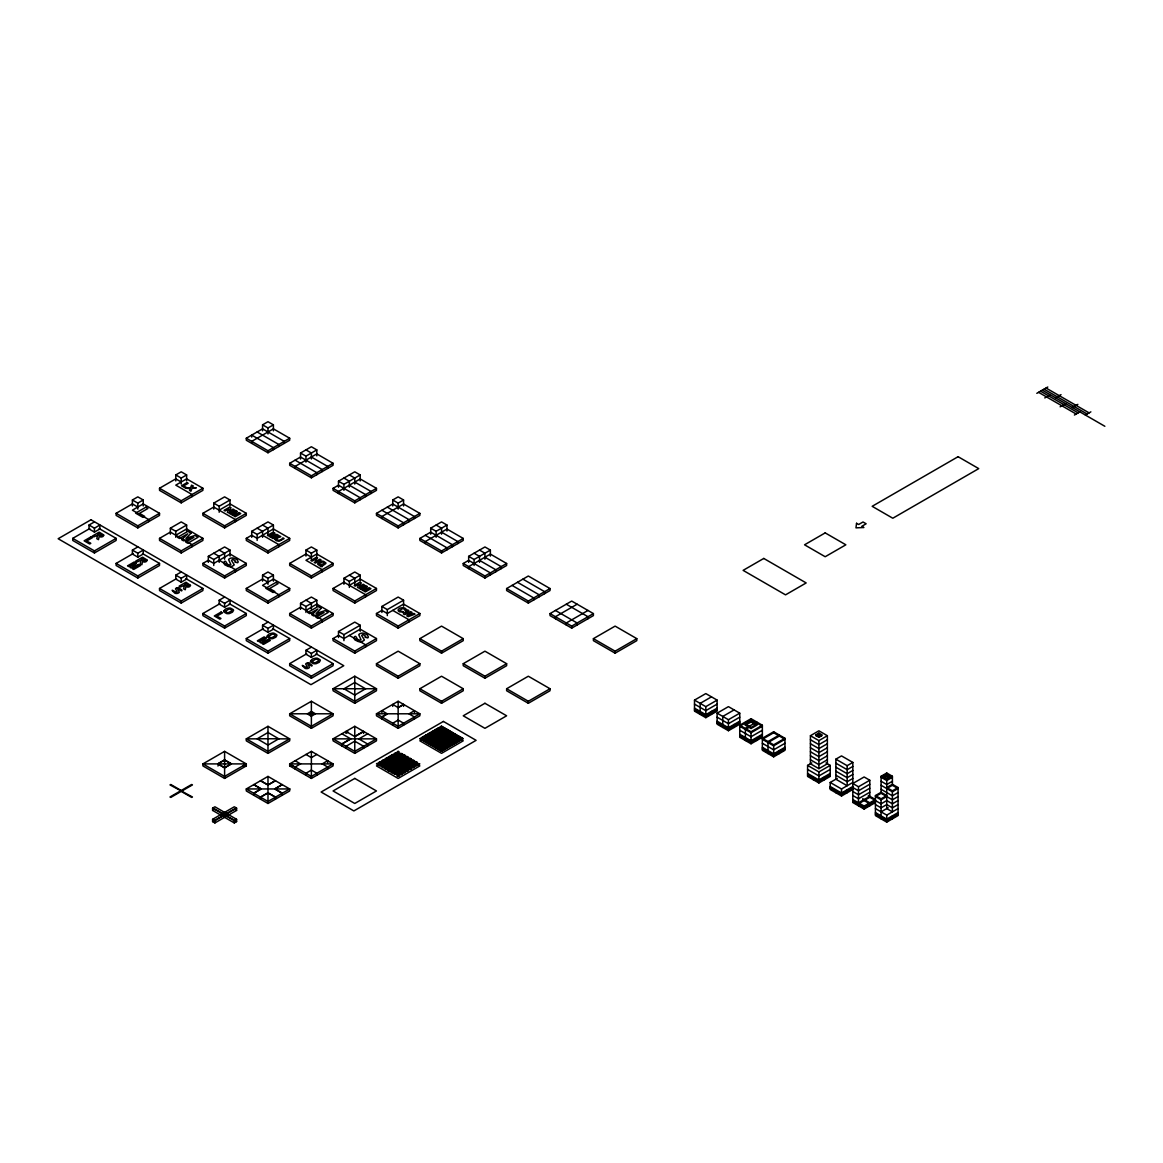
<?xml version="1.0" encoding="UTF-8"?>
<svg xmlns="http://www.w3.org/2000/svg" width="1163" height="1163" viewBox="0 0 1163 1163"><rect width="100%" height="100%" fill="white"/><g stroke="black" fill="none" stroke-linecap="round" stroke-linejoin="round"><path stroke-width="1.5" d="M219.952 603.67L202.9 613.512L202.9 615.605L224.604 628.122L246.294 615.605L246.294 613.512L229.256 603.67M219.182 562.369L219.182 556.35L213.759 553.225M263.347 628.718L246.294 638.56L246.294 640.653L267.984 653.17L289.689 640.653L289.689 638.56L272.636 628.718M262.562 537.321L262.562 531.302L257.139 528.176M306.727 653.78L289.689 663.622L289.689 665.701L311.379 678.233L333.069 665.701L333.069 663.622L316.031 653.78M89.013 525.036L94.436 528.176L99.858 525.036L99.858 528.961L94.436 532.102L89.013 528.961L89.013 525.036L94.436 521.911M132.393 506.007L132.393 499.988L137.816 496.863L143.238 499.988L143.238 506.007M175.787 480.959L175.787 474.94L181.21 471.815L186.632 474.94L186.632 480.944M262.562 430.848L262.562 424.844L267.984 421.704L273.407 424.844L273.407 430.848M99.088 528.525L116.126 538.367L116.126 540.446L94.436 552.977L72.731 540.446L72.731 538.367L89.784 528.525M148.675 521.664L148.675 519.57L132.393 510.179L143.238 503.913L159.52 513.319L159.52 515.398L137.816 527.915L116.126 515.398L116.126 513.305L132.393 503.913L137.816 507.053M192.055 496.601L192.055 494.522L175.787 485.131L186.632 478.865L202.9 488.256L202.9 490.35L181.21 502.867L159.52 490.35L159.52 488.256L175.787 478.865L181.21 482.005M251.717 443.379L251.717 441.373L273.407 428.842L289.689 438.233L289.689 440.239L267.984 452.77L246.294 440.239L246.294 438.233L262.562 428.842L284.266 441.373L284.266 443.379M132.393 499.988L137.816 503.128L143.238 499.988M175.787 474.94L181.21 478.066L186.632 474.94M262.562 424.844L267.984 427.969L273.407 424.844M72.731 538.367L94.436 550.884L116.126 538.367M116.126 513.305L137.816 525.836L159.52 513.319M159.52 488.256L181.21 500.788L202.9 488.256M246.294 438.233L267.984 450.764L289.689 438.233M132.393 550.084L137.816 553.225L143.238 550.084L143.238 554.024L137.816 557.15L132.393 554.024L132.393 550.084L137.816 546.959M170.365 534.18L170.365 528.176L181.21 521.911L186.632 525.036L186.632 531.055M213.759 509.132L213.759 503.128L224.604 496.863L230.027 499.988L230.027 506.007M300.534 459.036L300.534 453.018L311.379 446.752L316.801 449.892L316.801 455.896M142.468 553.573L159.52 563.415L159.52 565.494L137.816 578.026L116.126 565.494L116.126 563.415L133.178 553.573M175.787 535.227L186.632 528.961L202.9 538.367L202.9 540.446L181.21 552.977L159.52 540.446L159.52 538.367L170.365 532.102L192.055 544.618L192.055 546.712M219.182 510.179L230.027 503.913L246.294 513.319L246.294 515.398L224.604 527.915L202.9 515.398L202.9 513.305L213.759 507.053L235.449 519.57L235.449 521.664M295.111 468.427L295.111 466.421L316.801 453.89L333.069 463.296L333.069 465.302L311.379 477.819L289.689 465.302L289.689 463.296L300.534 457.03L322.224 469.547L322.224 471.553M170.365 528.176L175.787 531.302L186.632 525.036M213.759 503.128L219.182 506.254L230.027 499.988M300.534 453.018L305.956 456.158L316.801 449.892M116.126 563.415L137.816 575.932L159.52 563.415M159.52 538.367L181.21 550.884L202.9 538.367M202.9 513.305L224.604 525.836L246.294 513.319M289.689 463.296L311.379 475.812L333.069 463.296M175.787 575.147L181.21 578.273L186.632 575.147L186.632 579.072L181.21 582.198L175.787 579.072L175.787 575.147L181.21 572.007M208.322 562.369L208.322 556.35L224.604 546.959L230.027 550.084L230.027 556.103M251.717 537.321L251.717 531.302L267.984 521.911L273.407 525.036L273.407 531.055M338.491 487.21L338.491 481.206L354.773 471.815L360.196 474.94L360.196 480.959M185.862 578.622L202.9 588.463L202.9 590.542L181.21 603.074L159.52 590.542L159.52 588.463L176.558 578.622M202.9 563.415L208.322 560.275L213.759 563.415L230.027 554.024L246.294 563.415L246.294 565.494L224.604 578.026L202.9 565.494L202.9 563.415L224.604 575.932L246.294 563.415M246.294 538.367L251.717 535.227L257.139 538.367L273.407 528.961L289.689 538.367L289.689 540.446L267.984 552.977L246.294 540.446L246.294 538.367L267.984 550.884L289.689 538.367M338.491 493.475L338.491 491.469L360.196 478.952L376.463 488.344L376.463 490.35L354.773 502.867L333.069 490.35L333.069 488.344L338.491 485.204L360.196 497.735L360.196 499.741M208.322 556.35L213.759 559.49L230.027 550.084M251.717 531.302L257.139 534.428L273.407 525.036M338.491 481.206L343.928 484.331L360.196 474.94M159.52 588.463L181.21 600.995L202.9 588.463M333.069 488.344L354.773 500.86L376.463 488.344M219.182 600.195L224.604 603.321L230.027 600.195L230.027 604.12L224.604 607.246L219.182 604.12L219.182 600.195L224.604 597.055M262.562 581.151L262.562 575.147L267.984 572.007L273.407 575.147L273.407 581.151M305.956 556.103L305.956 550.084L311.379 546.959L316.801 550.084L316.801 556.103M392.731 506.007L392.731 499.988L398.153 496.863L403.576 499.988L403.576 506.007M278.844 596.808L278.844 594.729L262.562 585.338L273.407 579.072L289.689 588.463L289.689 590.542L267.984 603.074L246.294 590.542L246.294 588.463L262.562 579.072L267.984 582.198M322.224 571.76L322.224 569.681L305.956 560.275L316.801 554.024L333.069 563.415L333.069 565.494L311.379 578.026L289.689 565.494L289.689 563.415L305.956 554.024L311.379 557.15M381.886 518.524L381.886 516.517L403.576 504.001L419.858 513.392L419.858 515.398L398.153 527.915L376.463 515.398L376.463 513.392L392.731 504.001L414.435 516.517L414.435 518.524M262.562 575.147L267.984 578.273L273.407 575.147M305.956 550.084L311.379 553.225L316.801 550.084M392.731 499.988L398.153 503.128L403.576 499.988M202.9 613.512L224.604 626.043L246.294 613.512M246.294 588.463L267.984 600.995L289.689 588.463M289.689 563.415L311.379 575.932L333.069 563.415M376.463 513.392L398.153 525.923L419.858 513.392M262.562 625.243L267.984 628.369L273.407 625.243L273.407 629.168L267.984 632.309L262.562 629.168L262.562 625.243L267.984 622.118M300.534 609.339L300.534 603.321L311.379 597.055L316.801 600.195L316.801 606.199M343.928 584.291L343.928 578.273L354.773 572.007L360.196 575.147L360.196 581.151M430.703 534.18L430.703 528.176L441.547 521.911L446.97 525.036L446.97 531.055M305.956 610.386L316.801 604.12L333.069 613.512L333.069 615.605L311.379 628.122L289.689 615.605L289.689 613.512L300.534 607.246L322.224 619.777L322.224 621.856M349.351 585.338L360.196 579.072L376.463 588.463L376.463 590.542L354.773 603.074L333.069 590.542L333.069 588.463L343.928 582.198L365.618 594.729L365.618 596.808M425.28 543.572L425.28 541.58L446.97 529.049L463.237 538.44L463.237 540.446L441.547 552.977L419.858 540.446L419.858 538.44L430.703 532.174L452.392 544.706L452.392 546.712M300.534 603.321L305.956 606.461L316.801 600.195M343.928 578.273L349.351 581.398L360.196 575.147M430.703 528.176L436.125 531.302L446.97 525.036M246.294 638.56L267.984 651.091L289.689 638.56M289.689 613.512L311.379 626.043L333.069 613.512M333.069 588.463L354.773 600.995L376.463 588.463M419.858 538.44L441.547 550.971L463.237 538.44M305.956 650.291L311.379 653.432L316.801 650.291L316.801 654.217L311.379 657.357L305.956 654.217L305.956 650.291L311.379 647.166M338.491 637.513L338.491 631.509L354.773 622.118L360.196 625.243L360.196 631.262M381.886 612.465L381.886 606.461L398.153 597.055L403.576 600.195L403.576 606.199M468.66 562.369L468.66 556.35L484.942 546.959L490.364 550.084L490.364 556.103M333.069 638.56L338.491 635.434L343.928 638.56L360.196 629.168L376.463 638.56L376.463 640.653L354.773 653.17L333.069 640.653L333.069 638.56L354.773 651.091L376.463 638.56M376.463 613.512L381.886 610.386L387.308 613.512L403.576 604.12L419.858 613.512L419.858 615.605L398.153 628.122L376.463 615.605L376.463 613.512L398.153 626.043L419.858 613.512M468.66 568.634L468.66 566.628L490.364 554.097L506.632 563.488L506.632 565.494L484.942 578.026L463.237 565.494L463.237 563.488L468.66 560.362L490.364 572.894L490.364 574.885M338.491 631.509L343.928 634.635L360.196 625.243M381.886 606.461L387.308 609.586L403.576 600.195M468.66 556.35L474.097 559.49L490.364 550.084M289.689 663.622L311.379 676.139L333.069 663.622M463.237 563.488L484.942 576.019L506.632 563.488M224.604 751.371L202.9 763.902L202.9 765.908L224.604 778.425L246.294 765.908L246.294 763.902L224.604 751.371L224.604 778.425M267.984 726.323L246.294 738.854L246.294 740.846L267.984 753.377L289.689 740.846L289.689 738.854L267.984 726.323L267.984 753.377M311.379 701.274L289.689 713.791L289.689 715.797L311.379 728.329L333.069 715.797L333.069 713.791L311.379 701.274L311.379 728.329M354.773 676.226L333.069 688.743L333.069 690.749L354.773 703.281L376.463 690.749L376.463 688.743L354.773 676.226L354.773 703.281M376.463 663.695L398.153 651.178L419.858 663.695L419.858 665.701L398.153 678.233L376.463 665.701L376.463 663.695L398.153 676.226L419.858 663.695M419.858 638.647L441.547 626.116L463.237 638.647L463.237 640.653L441.547 653.17L419.858 640.653L419.858 638.647L441.547 651.178L463.237 638.647M506.632 588.551L528.322 576.019L550.026 588.551L550.026 590.542L528.322 603.074L506.632 590.542L506.632 588.551L528.322 601.067L550.026 588.551M343.928 688.83L354.773 682.477L365.618 688.83M217.815 765.908L220.534 764.338M180.439 790.956L169.972 796.989L170.743 797.44L181.21 791.392L191.677 797.44L192.447 796.989L169.972 784.909L170.743 784.473L181.21 790.506L191.677 784.473L192.447 784.909L181.98 790.956M365.618 688.743L354.773 695.096L343.928 688.743M212.596 808.125L214.908 806.788L236.598 819.319L236.598 821.601L234.301 822.939L212.596 810.407L212.596 808.125L234.301 820.642L236.598 819.319M267.984 776.419L246.294 788.95L246.294 790.956L267.984 803.473L289.689 790.956L289.689 788.95L267.984 776.419L267.984 803.473M327.646 762.768L327.646 760.689L311.379 751.371L289.689 763.902L289.689 765.908L311.379 778.425L333.069 765.908L333.069 763.902L327.646 760.762M354.773 726.323L333.069 738.854L333.069 740.846L354.773 753.377L376.463 740.846L376.463 738.854L354.773 726.323L354.773 753.377M398.153 701.274L376.463 713.791L376.463 715.797L398.153 728.329L419.858 715.797L419.858 713.791L398.153 701.274L398.153 728.329M419.858 688.743L441.547 676.226L463.237 688.743L463.237 690.749L441.547 703.281L419.858 690.749L419.858 688.743L441.547 701.274L463.237 688.743M463.237 663.695L484.942 651.178L506.632 663.695L506.632 665.701L484.942 678.233L463.237 665.701L463.237 663.695L484.942 676.226L506.632 663.695M550.026 613.599L571.716 601.067L593.406 613.599L593.406 615.605L571.716 628.122L550.026 615.605L550.026 613.599L571.716 626.116L593.406 613.599M212.596 810.407L214.908 809.07L225.753 815.336L223.441 816.673M348.217 732.109L345.949 733.417L345.949 731.411L354.773 736.586L363.583 731.498L363.583 733.417M300.534 763.815L295.111 767.028L295.111 769.034M316.801 754.424L311.379 757.636L305.956 754.424M381.886 712.672L381.886 710.666L387.308 713.878L381.886 716.931L381.886 718.938M392.731 706.406L392.731 704.4L398.153 707.613L403.576 704.4L403.576 706.406M577.139 604.208L555.449 616.724L555.449 618.731M381.886 717.004L387.308 713.878M398.153 707.613L403.576 704.487M253.752 795.259L253.752 793.181L261.21 788.863L253.752 784.56M253.752 793.253L261.21 788.95L253.752 784.647M341.893 745.948L341.893 743.942L350.703 738.854L341.893 733.766M354.773 736.499L363.583 731.411M341.893 744.015L350.703 738.927M212.596 819.319L234.301 806.788L236.598 808.125L236.598 810.407L214.908 822.939L212.596 821.601L212.596 819.319L214.908 820.642L236.598 808.125M223.441 814.391L225.753 813.053M212.596 821.601L221.9 816.237M367.653 733.766L358.844 738.927L367.653 744.015L367.653 745.948M282.231 784.56L274.773 788.863L282.231 793.181L282.231 795.259M260.527 797.164L267.984 792.861L275.442 797.091L275.442 799.17M282.231 784.647L274.773 788.95L282.231 793.253M322.224 763.902L327.646 760.689M587.984 610.459L566.294 622.99L566.294 624.996M442.536 726.73L440.559 726.73L441.547 726.163L463.237 738.723L441.547 751.254L419.858 738.694L462.481 738.243M419.858 738.723L441.547 726.206M506.632 688.743L528.322 676.226L550.026 688.743L550.026 690.749L528.322 703.281L506.632 690.749L506.632 688.743L528.322 701.274L550.026 688.743M593.406 638.647L615.111 626.116L636.801 638.647L636.801 640.653L615.111 653.17L593.406 640.653L593.406 638.647L615.111 651.178L636.801 638.647M422.954 739.028L419.858 740.816L441.547 753.333L463.237 740.816L460.141 739.028M1036.815 393.341L1047.79 387.003M1044.781 397.935L1050.276 394.766M1055.524 397.804L1061.019 394.635M1060.133 406.803L1065.613 403.634M1072.359 407.53L1077.854 404.361M1074.408 415.046L1079.904 411.876M1085.37 415.031L1090.865 411.862M694.5 700.111L705.81 693.584L717.12 700.111L717.12 711.131L705.81 717.673L694.5 711.131L694.5 700.111L705.81 706.639L717.12 700.111M711.465 696.855L700.155 703.382L700.155 711.393M717.12 704.124L705.81 710.651L694.5 704.124M717.12 708.136L705.81 714.664L694.5 708.136M717.12 709.139L705.81 715.667L694.5 709.139M717.12 710.142L705.81 716.67L694.5 710.142M717.12 713.166L728.431 706.639L739.741 713.166L739.741 724.2L728.431 730.727L717.12 724.2L717.12 713.166L728.431 719.708L739.741 713.166M734.086 709.91L722.775 716.437L722.775 724.447M739.741 717.178L728.431 723.706L717.12 717.178M739.741 721.191L728.431 727.718L717.12 721.191M739.741 722.194L728.431 728.721L717.12 722.194M739.741 723.197L728.431 729.724L717.12 723.197M739.741 725.232L751.051 718.705L762.361 725.232L762.361 737.255L751.051 743.782L739.741 737.255L739.741 725.232L751.051 731.76L762.361 725.232M751.051 719.708L739.741 726.235L751.051 732.763L762.361 726.235L751.051 719.708L751.051 718.705M745.396 724.229L751.051 720.958L756.706 724.229L756.706 725.232L751.051 728.489L745.396 725.232L745.396 724.229L751.051 727.486L756.706 724.229M745.396 725.232L751.051 721.961L756.706 725.232M745.396 729.492L749.626 727.049M762.361 730.233L751.051 736.761L739.741 730.233M762.361 734.246L751.051 740.773L739.741 734.246M762.361 735.249L751.051 741.776L739.741 735.249M762.361 736.252L751.051 742.779L739.741 736.252M762.361 738.287L773.657 731.76L784.967 738.287L784.967 750.309L773.657 756.837L762.361 750.309L762.361 738.287L773.657 744.814L784.967 738.287M773.657 732.763L762.361 739.29L773.657 745.817L784.967 739.29L773.657 732.763L773.657 731.76M768.016 742.546L779.312 736.019L779.312 735.016L768.016 741.558L768.016 750.571M784.967 743.302L773.657 749.83L762.361 743.302M784.967 747.3L773.657 753.828L762.361 747.3M784.967 748.303L773.657 754.831L762.361 748.303M784.967 749.306L773.657 755.834L762.361 749.306M810.422 735.714L818.897 730.815L827.373 735.714L827.373 763.771L818.897 768.67L810.422 763.771L810.422 735.714L818.897 740.613L827.373 735.714M816.063 734.711L818.897 733.083L821.718 734.711L821.718 735.714L818.897 737.342L816.063 735.714L816.063 734.711L818.897 736.339L821.718 734.711M816.063 735.714L818.897 734.086L821.718 735.714M827.373 739.726L818.897 744.625L810.422 739.726M827.373 743.724L818.897 748.623L810.422 743.724M827.373 747.736L818.897 752.635L810.422 747.736M827.373 751.749L818.897 756.648L810.422 751.749M825.963 762.957L830.208 765.399L830.208 776.433L818.897 782.961L807.587 776.433L807.587 765.399L811.832 762.957M827.373 755.761L818.897 760.646L810.422 755.761M827.373 759.759L818.897 764.658L810.422 759.759M852.828 762.434L847.173 765.69L847.173 785.737L835.863 779.21L835.863 759.163L841.518 755.906L852.828 762.434L852.828 802.543L864.124 809.07L875.434 802.543M807.587 765.399L818.897 771.927L830.208 765.399M830.208 769.412L818.897 775.939L807.587 769.412M830.208 773.424L818.897 779.951L807.587 773.424M830.208 774.427L818.897 780.955L807.587 774.427M830.208 775.43L818.897 781.958L807.587 775.43M852.828 766.432L847.173 769.702L835.863 763.175M852.828 789.488L841.518 796.015L830.208 789.488L830.208 782.466L837.273 778.396M852.828 770.444L847.173 773.715L835.863 767.187M852.828 774.456L847.173 777.713L835.863 771.185M852.828 778.454L847.173 781.725L835.863 775.198M830.208 782.466L841.518 788.994L852.828 782.466M852.828 786.479L841.518 793.006L830.208 786.479M852.828 788.485L841.518 795.012L830.208 788.485M858.483 786.77L869.779 780.242L869.779 796.277L858.483 802.804L858.483 786.77L852.828 783.499L864.124 776.971L869.779 780.242M898.054 796.553L892.399 799.824L881.089 793.297L881.089 776.259L886.744 773.002L892.399 776.259L892.399 785.287L886.744 788.543M886.744 774.006L881.089 777.262L886.744 780.533L892.399 777.262L886.744 774.006L886.744 773.002M869.779 784.24L858.483 790.782L852.828 787.511L841.518 794.009L830.208 787.482M883.924 776.899L886.744 775.256L889.579 776.899L889.579 777.887L886.744 776.259L883.924 777.887L883.924 776.899L886.744 778.527L889.579 776.899M869.779 788.252L858.483 794.78L852.828 791.523M892.399 776.259L886.744 779.53L881.089 776.259M869.779 792.265L858.483 798.792L852.828 795.521M892.399 781.274L886.744 784.531L881.089 781.274M869.779 797.28L858.483 803.807L858.483 805.799M875.434 795.565L881.089 792.294L886.744 795.565L881.089 798.821L875.434 795.565L875.434 815.597L886.744 822.125L898.054 815.597L898.054 787.54L892.399 784.284L886.744 787.54L892.399 790.811L898.054 787.54M881.089 793.297L875.434 796.553L881.089 799.824L886.744 796.553M852.828 799.533L864.124 806.061L875.434 799.533L868.368 795.448M875.434 801.54L864.124 808.067L852.828 801.54M898.054 792.555L892.399 795.812L881.089 789.284M898.054 800.566L892.399 803.837L886.744 800.566L881.089 803.837L875.434 800.566M881.089 811.847L888.154 807.762M898.054 804.578L892.399 807.834L886.744 804.578L881.089 807.834L875.434 804.578M875.434 808.59L886.744 815.118L898.054 808.59M898.054 812.588L886.744 819.115L875.434 812.588M898.054 813.591L886.744 820.119L875.434 813.591M898.054 814.594L886.744 821.122L875.434 814.594M444.062 727.616L437.492 728.503L445.603 728.503M447.13 729.39L435.965 729.39L434.424 730.277L448.671 730.277M450.197 731.164L432.898 731.164L431.357 732.05L451.738 732.05M453.265 732.937L429.83 732.937L428.289 733.824L454.806 733.824M456.347 734.696L426.763 734.696L425.222 735.583L457.873 735.583M459.414 736.47L423.695 736.47L422.154 737.357L460.941 737.357M420.613 739.13L462.481 739.13M422.154 740.017L460.941 740.017M423.695 740.904L459.414 740.904M425.222 741.79L457.873 741.79M426.763 742.677L456.347 742.677M428.289 743.564L454.806 743.564M429.83 744.451L453.265 744.451M431.357 745.338L451.738 745.338M432.898 746.21L450.197 746.21M434.424 747.097L448.671 747.097M435.965 747.983L447.13 747.983M437.492 748.87L445.603 748.87M439.033 749.757L444.062 749.757M440.559 750.644L442.536 750.644M242.98 765.908L246.294 765.908M289.689 765.908L293.294 765.908M308.864 662.91L312.149 665.41A2.762 1.599 0 0 1 311.728 666.05L307.802 664.029L309.474 667.358A2.631 1.512 0 0 1 309.184 667.751L308.166 668.362A2.239 1.294 0 0 1 307.425 668.551L307.206 668.58A2.937 1.701 0 0 1 305.113 668.376C296.143 659.959 312.033 673.115 305.68 664.131A2.53 1.454 0 0 1 306.073 663.535A2.82 1.628 0 0 1 306.712 663.143A2.341 1.352 0 0 1 307.715 662.881A2.777 1.599 0 0 1 308.282 662.866M1046.031 388.02L1089.106 412.88M1044.054 389.154L1087.129 414.013M1042.31 390.172L1104.85 426.283M1040.551 391.19L1078.145 412.894M1038.574 392.324L1076.168 414.028M892.399 785.287L898.054 788.543L892.399 791.814L881.089 785.287M305.956 449.892L311.379 453.018L311.379 459.036M349.351 474.94L354.773 478.066L354.773 484.084M436.125 525.036L441.547 528.176L441.547 534.18M479.519 550.084L484.942 553.225L484.942 559.229M835.863 759.163L847.173 765.69M311.379 457.03L327.646 466.421L327.646 468.427M354.773 482.078L371.041 491.469L371.041 493.475M441.547 532.174L457.815 541.58L457.815 543.572M484.942 557.237L501.209 566.628L501.209 568.634M522.899 579.145L544.604 591.676L544.604 593.682M566.294 604.208L587.984 616.724L587.984 618.731M343.928 478.066L349.351 481.206L349.351 487.21M474.097 553.225L479.519 556.35L479.519 562.369M257.139 431.982L278.844 444.499L278.844 446.505M349.351 485.204L365.618 494.609L365.618 496.601M387.308 507.126L409.013 519.657L409.013 521.664M479.519 560.362L495.787 569.754L495.787 571.76M517.477 582.285L539.181 594.802L539.181 596.808M295.111 460.155L316.801 472.687L316.801 474.693M381.886 510.266L403.576 522.783L403.576 524.789M425.28 535.314L446.97 547.831L446.97 549.837M512.054 585.411L533.744 597.942L533.744 599.948M555.449 610.459L577.139 622.99L577.139 624.996M868.368 796.451L875.434 800.537L864.124 807.064L852.828 800.537M862.713 798.719L869.779 802.804L869.779 803.807L862.713 799.722M262.562 525.036L267.984 528.176L267.984 534.18M349.351 575.147L354.773 578.273L354.773 584.291M262.562 535.227L278.844 544.618L278.844 546.712M392.731 610.386L409.013 619.777L409.013 621.856M219.182 550.084L224.604 553.225L224.604 559.229M305.956 600.195L311.379 603.321L311.379 609.339M219.182 560.275L235.449 569.681L235.449 571.76M349.351 635.434L365.618 644.825L365.618 646.919M322.224 763.815L327.646 767.028L327.646 769.034M295.111 760.689L300.534 763.902M275.442 797.164L267.984 792.861L260.527 797.091L260.527 799.17M236.598 810.407L234.301 809.07L223.441 815.336L225.753 816.673M223.441 813.053L225.753 814.391M227.308 816.237L236.598 821.601M320.581 566.454L320.334 565.799A3.096 1.788 0 0 1 319.607 565.581L317.979 564.491A3.213 1.861 0 0 1 317.688 563.662L320.872 561.322A3.504 2.021 0 0 1 321.977 561.191A3.242 1.875 0 0 1 323.416 561.351L325.756 562.819A2.878 1.657 0 0 1 325.873 563.444L322.718 565.77A3.533 2.05 0 0 1 321.7 565.901L322.151 566.672L320.625 566.512M892.399 790.811L892.399 811.847L886.744 808.59L886.744 778.527M892.399 815.859L892.399 816.862M892.399 817.865L892.399 818.868M886.744 775.256L886.744 776.259M886.744 815.118L886.744 822.125M881.089 798.821L881.089 815.859M881.089 816.862L881.089 818.868M869.779 804.811L869.779 805.799M864.124 806.061L864.124 809.07M847.173 789.735L847.173 790.738M847.173 791.741L847.173 792.744M841.518 788.994L841.518 796.015M835.863 790.738L835.863 792.744M824.552 776.68L824.552 777.684M824.552 778.687L824.552 779.69M818.897 733.083L818.897 734.086M818.897 736.339L818.897 737.342M818.897 740.613L818.897 768.67M818.897 771.927L818.897 782.961M813.242 777.684L813.242 779.69M779.312 750.571L779.312 751.574M779.312 752.577L779.312 753.58M773.657 744.814L773.657 756.837M768.016 751.574L768.016 753.58M756.706 722.964L756.706 721.961L745.396 728.489L745.396 737.516M756.706 737.516L756.706 738.52M756.706 739.523L756.706 740.511M751.051 720.958L751.051 721.961M751.051 727.486L751.051 728.489M751.051 731.76L751.051 743.782M745.396 738.52L745.396 740.511M734.086 724.447L734.086 725.45M734.086 726.453L734.086 727.457M728.431 719.708L728.431 730.727M722.775 725.45L722.775 727.457M711.465 711.393L711.465 712.396M711.465 713.399L711.465 714.402M705.81 706.639L705.81 717.673M700.155 712.396L700.155 714.402M615.111 651.178L615.111 653.17M571.716 626.116L571.716 628.122M528.322 601.067L528.322 603.074M528.322 701.274L528.322 703.281M484.942 576.019L484.942 578.026M484.942 676.226L484.942 678.233M474.097 559.49L474.097 565.494M441.547 550.971L441.547 552.977M441.547 651.178L441.547 653.17M441.547 701.274L441.547 703.281M436.125 531.302L436.125 537.321M414.435 712.672L414.435 710.666L409.013 713.878L414.435 717.004L398.153 726.323L376.463 713.791L419.858 713.791L414.435 716.931L414.435 718.938M403.576 725.189L403.576 723.197L398.153 720.057L392.731 723.27L392.731 725.189M398.153 503.128L398.153 509.132M398.153 525.923L398.153 527.915M398.153 626.043L398.153 628.122M398.153 676.226L398.153 678.233M387.308 609.586L387.308 615.605M363.583 748.289L363.583 746.283L354.773 741.194L345.949 746.37L345.949 748.289M354.773 500.86L354.773 502.867M354.773 600.995L354.773 603.074M354.773 651.091L354.773 653.17M349.351 581.398L349.351 587.417M343.928 484.331L343.928 490.35M343.928 634.635L343.928 640.653M316.801 775.299L316.801 773.206L311.379 770.08L305.956 773.293L305.956 775.299M311.379 475.812L311.379 477.819M311.379 553.225L311.379 559.229M311.379 575.932L311.379 578.026M311.379 626.043L311.379 628.122M311.379 653.432L311.379 657.357M311.379 676.139L311.379 678.233M311.379 751.371L311.379 778.425M305.956 456.158L305.956 462.162M305.956 606.461L305.956 612.465M273.407 449.645L273.407 447.639L251.717 435.107L251.717 437.114M267.984 427.969L267.984 433.988M267.984 450.764L267.984 452.77M267.984 550.884L267.984 552.977M267.984 578.273L267.984 584.291M267.984 600.995L267.984 603.074M267.984 628.369L267.984 632.309M267.984 651.091L267.984 653.17M257.139 534.428L257.139 540.446M234.301 820.642L234.301 822.939M224.604 525.836L224.604 527.915M224.604 575.932L224.604 578.026M224.604 603.321L224.604 607.246M224.604 626.043L224.604 628.122M219.182 506.254L219.182 512.258M214.908 820.642L214.908 822.939M213.759 559.49L213.759 565.494M181.21 478.066L181.21 484.084M181.21 500.788L181.21 502.867M181.21 550.884L181.21 552.977M181.21 578.273L181.21 582.198M181.21 600.995L181.21 603.074M181.21 790.506L181.21 791.392M175.787 531.302L175.787 537.321M137.816 503.128L137.816 509.132M137.816 525.836L137.816 527.915M137.816 553.225L137.816 557.15M137.816 575.932L137.816 578.026M94.436 528.176L94.436 532.102M94.436 550.884L94.436 552.977M399.941 610.895A1.73 1.003 0 0 1 399.65 610.473L402.776 608.482A1.817 1.047 0 0 1 403.735 608.671M404.055 608.816A2.05 1.178 0 0 1 404.608 609.427A1.759 1.018 0 0 1 404.462 609.906L405.698 610.531L406.178 609.601A3.431 1.977 0 0 0 405.713 608.743L405.524 608.583A4.434 2.559 0 0 0 404.768 608.118L404.462 607.987A3.562 2.064 0 0 0 402.776 607.638L400.203 608.118A6.644 3.838 0 0 0 399.185 608.671L398.357 609.47A3.576 2.064 0 0 0 398.139 610.11L398.182 610.531A3.126 1.803 0 0 0 398.531 611.098L398.953 611.447A4.826 2.791 0 0 0 399.679 611.854L403.357 611.912L401.744 611.316A1.73 1.003 0 0 1 401.235 611.331A1.759 1.018 0 0 1 400.159 611.026M176.543 587.984A2.82 1.628 0 0 0 175.904 588.376A2.53 1.454 0 0 0 175.511 588.972C181.922 597.767 166.018 584.785 174.944 593.232A2.937 1.701 0 0 0 177.038 593.435L177.256 593.406A2.239 1.294 0 0 0 177.997 593.217L179.015 592.607A2.631 1.512 0 0 0 179.306 592.214L177.634 588.871L181.559 590.906A2.762 1.599 0 0 0 181.98 590.252L178.695 587.751A2.675 1.541 0 0 0 178.113 587.708A2.777 1.599 0 0 0 177.546 587.737A2.341 1.352 0 0 0 176.543 587.984M308.282 662.881A2.53 1.454 0 0 1 308.82 662.925M223.543 562.819L224.808 564.796L227.977 566.352A4.696 2.719 0 0 0 228.602 566.497A4.201 2.428 0 0 0 230.797 566.541L231.132 566.512A3.373 1.948 0 0 0 232.251 566.221L233.763 565.305A3.94 2.268 0 0 0 234.214 564.724L231.524 560.493L232.411 559.519A1.933 1.119 0 0 1 233.109 559.592L235.435 561.046A1.977 1.134 0 0 1 235.391 561.424L234.853 562.049L237.586 562.761A4.143 2.399 0 0 0 238.211 561.787L237.107 559.636L233.283 558.036A4.158 2.399 0 0 0 231.568 558.007A3.431 1.977 0 0 0 230.056 558.385L229.096 558.981A3.722 2.152 0 0 0 228.602 559.636L230.87 564.651A1.57 0.916 0 0 1 230.376 564.84C225.695 566.352 226.538 557.615 223.543 562.819M353.697 637.978L354.977 639.941L358.146 641.496A4.696 2.719 0 0 0 358.771 641.642A4.201 2.428 0 0 0 360.966 641.7L361.3 641.656A3.373 1.948 0 0 0 362.42 641.38L363.932 640.464A3.94 2.268 0 0 0 364.382 639.868L361.635 635.507L362.58 634.664A1.933 1.119 0 0 1 363.278 634.736L365.604 636.205A1.977 1.134 0 0 1 365.56 636.568L365.022 637.208L367.755 637.92A4.143 2.399 0 0 0 368.38 636.946L367.275 634.794L363.452 633.195A4.158 2.399 0 0 0 361.737 633.152A3.431 1.977 0 0 0 360.225 633.544A4.23 2.442 0 0 0 359.265 634.126A3.722 2.152 0 0 0 358.771 634.78L361.039 639.795A1.57 0.916 0 0 1 360.545 639.984C355.849 641.525 356.721 632.759 353.697 637.978M103.696 535.242L103.274 536.216A3.722 2.152 0 0 1 102.489 536.681L102.068 536.826A2.268 1.308 0 0 1 100.672 536.957L99.146 536.55L98.462 539.676L96.791 538.702L97.474 535.881A3.823 2.21 0 0 0 96.878 535.445L93.709 536.928L92.299 536.114L99.189 532.131L103.522 534.82A2.006 1.163 0 0 1 103.681 535.14L103.696 535.242M147.09 560.29L146.538 561.351A3.722 2.152 0 0 1 145.869 561.729L145.462 561.874A2.268 1.308 0 0 1 144.067 562.02L142.54 561.598L141.857 564.724L140.185 563.764L140.868 560.944A3.823 2.21 0 0 0 140.272 560.493L137.103 561.976L135.678 561.162L142.584 557.179L146.916 559.868A2.006 1.163 0 0 1 147.076 560.188L147.09 560.29M190.485 585.352L189.932 586.399A3.722 2.152 0 0 1 189.264 586.777L188.857 586.937A2.268 1.308 0 0 1 187.461 587.068L185.935 586.661L185.251 589.772L183.58 588.812L184.321 586.065A3.823 2.21 0 0 0 183.652 585.541L180.483 587.024L179.073 586.21L185.978 582.227L190.485 585.352M223.776 611.084L223.776 611.331A3.693 2.122 0 0 0 224.052 612.058L226.581 613.526A3.605 2.079 0 0 0 227.817 613.671A4.376 2.53 0 0 0 229.591 613.497L232.469 612.16L233.545 610.371A3.693 2.122 0 0 0 233.254 609.645L230.608 608.147A4.565 2.631 0 0 0 229.126 608.031L226.305 608.685A10.176 5.873 0 0 0 225.128 609.339L223.776 611.084M267.17 636.132L267.156 636.379A3.693 2.122 0 0 0 267.446 637.106L269.976 638.574A3.605 2.079 0 0 0 271.212 638.72A4.376 2.53 0 0 0 272.985 638.545L275.849 637.208L276.925 635.42A3.693 2.122 0 0 0 276.649 634.693L274.003 633.195A4.565 2.631 0 0 0 272.52 633.079L269.7 633.733A10.176 5.873 0 0 0 268.522 634.387L267.17 636.132M310.55 661.18L310.55 661.442A3.693 2.122 0 0 0 310.826 662.154L313.356 663.622A3.605 2.079 0 0 0 314.606 663.768A4.376 2.53 0 0 0 316.365 663.593L319.244 662.256L320.319 660.468A3.693 2.122 0 0 0 320.043 659.741L317.397 658.243A4.565 2.631 0 0 0 315.914 658.142L313.08 658.796A10.176 5.873 0 0 0 311.902 659.45L310.55 661.18M319.229 563.75L319.244 563.997A1.875 1.076 0 0 0 319.534 564.448L319.665 564.549A1.948 1.119 0 0 0 320.072 564.767L324.259 563.619A1.904 1.105 0 0 0 323.91 562.587A2.355 1.367 0 0 0 323.358 562.267A1.904 1.105 0 0 0 321.671 562.122L319.258 563.619M275.006 539.138L275.573 540.17A6.76 3.896 0 0 0 276.547 540.78L278.829 541.217A1.861 1.076 0 0 0 279.6 541.028L284.092 538.556L282.943 537.888C279.818 542.583 271.997 539.254 280.777 536.637L279.629 535.983L275.006 539.138M225.637 611.157L225.666 611.593A2.064 1.192 0 0 0 225.942 611.985L226.102 612.116A2.53 1.468 0 0 0 226.698 612.421A2.282 1.308 0 0 0 227.904 612.625A2.311 1.337 0 0 0 228.704 612.552L231.597 610.88A2.326 1.337 0 0 0 231.728 610.415A2.326 1.337 0 0 0 228.617 609.15L225.637 611.157M269.031 636.219L269.06 636.655A2.064 1.192 0 0 0 269.336 637.048L269.482 637.164A2.53 1.468 0 0 0 270.078 637.469A2.311 1.337 0 0 0 272.084 637.6L274.991 635.928A2.326 1.337 0 0 0 274.439 634.533A2.326 1.337 0 0 0 272.026 634.213L269.031 636.219M312.411 661.267L312.454 661.703A2.064 1.192 0 0 0 312.731 662.096L312.876 662.212A2.53 1.468 0 0 0 313.472 662.517A2.311 1.337 0 0 0 315.478 662.648L318.371 660.977A2.326 1.337 0 0 0 318.502 660.511A2.282 1.308 0 0 0 317.993 659.697L317.615 659.479A2.326 1.337 0 0 0 315.42 659.276L312.411 661.267M856.55 523.292L855.968 527.857L863.876 527.522L861.783 526.316L866.144 523.786L863.019 521.983L858.657 524.498L856.55 523.292M101.763 535.285L100.207 535.925L97.692 534.631L99.451 533.613L101.763 535.343M145.157 560.348L143.601 560.988L141.086 559.679L142.845 558.662L145.142 560.392M188.551 585.396L186.996 586.036L184.466 584.727L186.225 583.71L188.551 585.396M192.884 485.901L192.331 487.428L196.3 487.864L191.953 488.416L190.906 491.222L189.54 490.437L190.238 488.634L185.746 488.256L190.587 487.631L191.561 485.131L192.884 485.901M447.174 737.924L446.083 738.999A2.122 1.221 0 0 1 445.036 739.261A2.297 1.323 0 0 1 444.019 739.246L440.05 737.284L443.685 735.19L447.174 737.924M230.783 507.78L229.387 511.197L233.036 509.074L234.112 509.699L228.515 512.941L227.367 512.272L228.762 508.9L225.142 510.993L224.066 510.368L229.663 507.126L230.783 507.78M360.952 582.925L359.556 586.341L363.205 584.233L364.281 584.858L358.684 588.085L357.535 587.431L358.931 584.059L355.311 586.137L354.221 585.512L359.832 582.285L360.952 582.925M450.619 738.956L445.487 741.354L437.913 738.52L433.087 741.311L430.47 739.799L443.219 732.443L450.692 737.327A4.885 2.82 0 0 1 450.822 738.476A4.419 2.544 0 0 1 450.619 738.956M191.008 533.177L185.935 538.411L194.933 535.445L198.088 537.262L187.737 543.237L185.746 542.089L193.901 537.364L183.55 540.824L181.69 539.748L187.737 533.802L179.509 538.484L177.517 537.335L187.854 531.36L191.008 533.177M236.932 511.327L234.185 514.162L239.055 512.563L240.77 513.537L235.159 516.779L234.083 516.154L238.502 513.595L232.905 515.471L231.888 514.889L235.159 511.676L230.71 514.206L229.634 513.581L235.231 510.353L236.932 511.327M274.759 533.163L272.011 535.998L276.881 534.399L278.582 535.373L272.985 538.614L271.909 537.989L276.329 535.431L270.717 537.306L269.714 536.725L272.985 533.512L268.522 536.041L267.446 535.416L273.058 532.189L274.759 533.163M321.177 608.322L316.103 613.555L325.102 610.59L328.242 612.407L317.906 618.382L315.914 617.233L324.07 612.523L313.719 615.968L311.858 614.893L317.906 608.961L309.678 613.642L307.686 612.479L318.022 606.505L321.177 608.322M367.101 586.486L364.353 589.321L369.223 587.708L370.939 588.696L365.327 591.923L364.252 591.313L368.671 588.754L363.074 590.63L362.056 590.034L365.327 586.821L360.879 589.35L359.803 588.74L365.4 585.498L367.101 586.486M136.231 563.037L132.786 566.425L138.601 564.404L140.505 565.509L133.687 569.434L132.495 568.736L137.859 565.64L131.172 567.98L130.038 567.326L134.138 563.488L128.73 566.57L127.523 565.872L134.327 561.933L136.231 563.037M266.065 637.993L262.605 641.38L268.435 639.359L270.325 640.45L263.521 644.389L262.315 643.691L267.694 640.595L260.992 642.935L259.872 642.281L263.957 638.443L258.549 641.525L257.343 640.828L264.161 636.888L266.065 637.993M409.899 612.843L406.774 615.852L408.169 616.652L414.987 614.122L413.795 613.439L409.1 615.271L412.065 612.436L410.67 611.636L405.756 613.264L408.824 610.575L407.646 609.892L403.285 613.846L404.55 614.573L409.899 612.843M90.976 519.774L58.15 538.731L310.943 684.673L343.783 665.716L90.976 519.774M90.947 536.884L84.129 540.824L89.653 544.008L90.816 543.339L86.702 540.969L92.357 537.699L90.947 536.884M187.039 482.601L181.501 485.8L185.469 488.082L186.414 487.544L183.594 485.916L188.188 483.27L187.039 482.601M145.826 507.228L135.606 513.13L142.933 517.361L144.663 516.357L139.458 513.363L147.948 508.464L145.826 507.228M221.115 612.043L214.297 615.968L219.822 619.167L220.985 618.498L216.87 616.128L222.526 612.857L221.115 612.043M316.481 557.251L310.87 560.493L312.018 561.148L314.49 559.723L316.714 561.017L314.243 562.441L315.391 563.096L321.003 559.868L319.854 559.199L317.659 560.464L315.435 559.185L317.63 557.92L316.481 557.251M275.994 582.387L265.775 588.289L273.101 592.519L274.831 591.516L269.627 588.507L278.117 583.608L275.994 582.387M267.984 732.501L257.139 738.854L246.294 738.854L267.984 751.371L289.689 738.854L278.844 738.854L267.984 732.501M224.604 759.904L217.815 763.815L224.604 767.74L231.379 763.902L224.604 759.991L217.815 763.902L224.604 767.813L231.379 763.815L224.604 759.904M311.379 711.451L307.308 713.878L311.379 716.234L315.449 713.791L311.379 711.451M278.844 738.767L267.984 745.105L257.139 738.767L278.844 738.767M246.294 763.902L224.604 776.419L202.9 763.902L246.294 763.902M333.069 713.791L311.379 726.323L289.689 713.791L333.069 713.791M376.463 688.743L354.773 701.274L333.069 688.743L376.463 688.743M275.442 780.649L267.984 784.952L260.527 780.736L267.984 784.952L275.442 780.736M289.689 788.95L267.984 801.481L246.294 788.95L289.689 788.95M333.069 763.902L311.379 776.419L289.689 763.902L333.069 763.902M363.583 746.283L354.773 751.371L333.069 738.854L376.463 738.854L363.583 746.37M443.394 721.438L321.119 792.032L353.857 810.931L476.118 740.337L443.394 721.438M377.234 763.437L376.463 763.873L419.858 763.873L377.234 763.437M380.301 761.663L378.76 762.55L417.546 762.55L416.02 761.663L380.301 761.663M383.368 759.89L381.827 760.776L414.479 760.776L412.952 759.89L383.368 759.89M386.436 758.116L384.895 759.003L411.411 759.003L409.885 758.116L386.436 758.116M389.503 756.357L387.962 757.229L408.344 757.229L406.817 756.357L389.503 756.357M392.571 754.583L391.044 755.47L405.276 755.47L403.75 754.583L392.571 754.583M395.638 752.81L394.112 753.697L402.209 753.697L395.638 752.81M398.153 751.356L397.179 751.923L399.142 751.923L398.153 751.356M354.773 778.425L333.069 790.956L354.773 803.473L376.463 790.956L354.773 778.425M398.153 753.377L376.463 765.908L398.153 778.425L419.858 765.908L398.153 753.377M484.942 703.281L463.237 715.797L484.942 728.329L506.632 715.797L484.942 703.281M763.771 558.444L743.113 570.364L785.534 594.86L806.177 582.939L763.771 558.444M399.142 775.837L397.179 775.837L399.142 775.837M402.209 774.064L400.683 774.951L394.112 774.064L402.209 774.064M405.276 772.29L403.75 773.177L392.571 773.177L391.044 772.29L405.276 772.29M408.344 770.517L406.817 771.403L389.503 771.403L387.962 770.517L408.344 770.517M411.411 768.758L409.885 769.63L386.436 769.63L384.895 768.758L411.411 768.758M414.479 766.984L412.952 767.871L383.368 767.871L381.827 766.984L414.479 766.984M417.546 765.21L416.02 766.097L380.301 766.097L378.76 765.21L417.546 765.21M825.192 532.887L804.549 544.807L825.192 556.728L845.85 544.807L825.192 532.887M958.094 456.696L872.163 506.312L892.806 518.233L978.737 468.616L958.094 456.696"/></g></svg>
